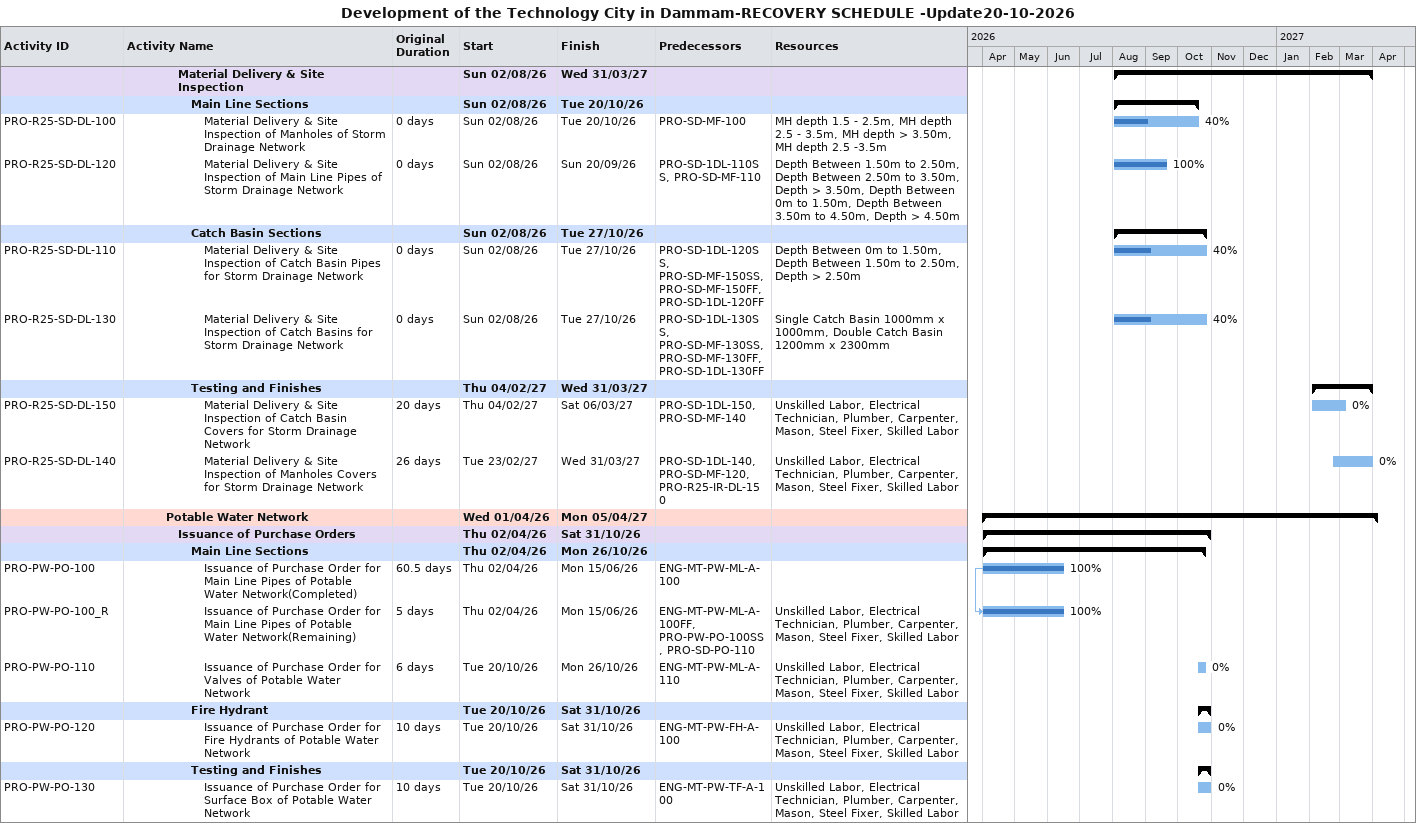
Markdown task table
Development of the Technology City in Dammam-RECOVERY SCHEDULE -Update20-10-2026

| ID | Level | Task | Original duration | Start | Finish | Predecessors | Resources | % complete |
|---|---|---|---|---|---|---|---|---|
|  | 5 | **Material Delivery & Site Inspection** |  | 2026-08-02 | 2027-03-31 |  |  |  |
|  | 6 | **Main Line Sections** |  | 2026-08-02 | 2026-10-20 |  |  |  |
| PRO-R25-SD-DL-100 | 7 | Material Delivery & Site Inspection of Manholes of Storm Drainage Network | 0d | 2026-08-02 | 2026-10-20 | PRO-SD-MF-100 | MH depth 1.5 - 2.5m, MH depth 2.5 - 3.5m, MH depth > 3.50m, MH depth 2.5 -3.5m | 40 |
| PRO-R25-SD-DL-120 | 7 | Material Delivery & Site Inspection of Main Line Pipes of Storm Drainage Network | 0d | 2026-08-02 | 2026-09-20 | PRO-SD-1DL-110SS, PRO-SD-MF-110 | Depth Between 1.50m to 2.50m, Depth Between 2.50m to 3.50m, Depth > 3.50m, Depth Between 0m to 1.50m, Depth Between 3.50m to 4.50m, Depth > 4.50m | 100 |
|  | 6 | **Catch Basin Sections** |  | 2026-08-02 | 2026-10-27 |  |  |  |
| PRO-R25-SD-DL-110 | 7 | Material Delivery & Site Inspection of Catch Basin Pipes for Storm Drainage Network | 0d | 2026-08-02 | 2026-10-27 | PRO-SD-1DL-120SS, PRO-SD-MF-150SS, PRO-SD-MF-150FF, PRO-SD-1DL-120FF | Depth Between 0m to 1.50m, Depth Between 1.50m to 2.50m, Depth > 2.50m | 40 |
| PRO-R25-SD-DL-130 | 7 | Material Delivery & Site Inspection of Catch Basins for Storm Drainage Network | 0d | 2026-08-02 | 2026-10-27 | PRO-SD-1DL-130SS, PRO-SD-MF-130SS, PRO-SD-MF-130FF, PRO-SD-1DL-130FF | Single Catch Basin 1000mm x 1000mm, Double Catch Basin 1200mm x 2300mm | 40 |
|  | 6 | **Testing and Finishes** |  | 2027-02-04 | 2027-03-31 |  |  |  |
| PRO-R25-SD-DL-150 | 7 | Material Delivery & Site Inspection of Catch Basin Covers for Storm Drainage Network | 20d | 2027-02-04 | 2027-03-06 | PRO-SD-1DL-150, PRO-SD-MF-140 | Unskilled Labor, Electrical Technician, Plumber, Carpenter, Mason, Steel Fixer, Skilled Labor | 0 |
| PRO-R25-SD-DL-140 | 7 | Material Delivery & Site Inspection of Manholes Covers for Storm Drainage Network | 26d | 2027-02-23 | 2027-03-31 | PRO-SD-1DL-140, PRO-SD-MF-120, PRO-R25-IR-DL-150 | Unskilled Labor, Electrical Technician, Plumber, Carpenter, Mason, Steel Fixer, Skilled Labor | 0 |
|  | 4 | **Potable Water Network** |  | 2026-04-01 | 2027-04-05 |  |  |  |
|  | 5 | **Issuance of Purchase Orders** |  | 2026-04-02 | 2026-10-31 |  |  |  |
|  | 6 | **Main Line Sections** |  | 2026-04-02 | 2026-10-26 |  |  |  |
| PRO-PW-PO-100 | 7 | Issuance of Purchase Order for Main Line Pipes of Potable Water Network(Completed) | 60.5d | 2026-04-02 | 2026-06-15 | ENG-MT-PW-ML-A-100 |  | 100 |
| PRO-PW-PO-100_R | 7 | Issuance of Purchase Order for Main Line Pipes of Potable Water Network(Remaining) | 5d | 2026-04-02 | 2026-06-15 | ENG-MT-PW-ML-A-100FF, PRO-PW-PO-100SS, PRO-SD-PO-110 | Unskilled Labor, Electrical Technician, Plumber, Carpenter, Mason, Steel Fixer, Skilled Labor | 100 |
| PRO-PW-PO-110 | 7 | Issuance of Purchase Order for Valves of Potable Water Network | 6d | 2026-10-20 | 2026-10-26 | ENG-MT-PW-ML-A-110 | Unskilled Labor, Electrical Technician, Plumber, Carpenter, Mason, Steel Fixer, Skilled Labor | 0 |
|  | 6 | **Fire Hydrant** |  | 2026-10-20 | 2026-10-31 |  |  |  |
| PRO-PW-PO-120 | 7 | Issuance of Purchase Order for Fire Hydrants of Potable Water Network | 10d | 2026-10-20 | 2026-10-31 | ENG-MT-PW-FH-A-100 | Unskilled Labor, Electrical Technician, Plumber, Carpenter, Mason, Steel Fixer, Skilled Labor | 0 |
|  | 6 | **Testing and Finishes** |  | 2026-10-20 | 2026-10-31 |  |  |  |
| PRO-PW-PO-130 | 7 | Issuance of Purchase Order for Surface Box of Potable Water Network | 10d | 2026-10-20 | 2026-10-31 | ENG-MT-PW-TF-A-100 | Unskilled Labor, Electrical Technician, Plumber, Carpenter, Mason, Steel Fixer, Skilled Labor | 0 |
